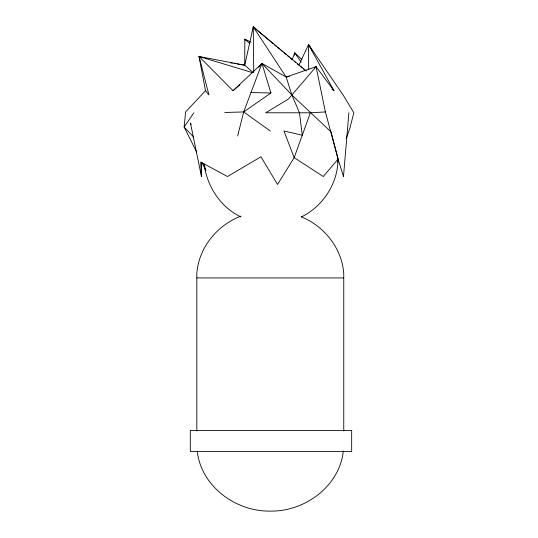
<?xml version="1.0" encoding="UTF-8"?>
<svg xmlns="http://www.w3.org/2000/svg" width="538" height="538" viewBox="0 0 538 538"><rect width="100%" height="100%" fill="white"/><g stroke="black" fill="none" stroke-linecap="round" stroke-linejoin="round"><path stroke-width="0.81" d="M253.142 72.495L244.729 65.219L244.81 39.146L250.816 42.045M191.198 124.534L190.465 123.074L201.454 176.545L201.602 162.348M294.515 55.246L294.683 52.764L302 59.684M306.102 70.868L253.23 26.9L244.729 65.219L199.033 56.49L233.035 90.693L261.972 63.477L286.162 77.035L316.075 66.705L325.396 111.938L338.079 159.046L343.473 176.545L348.906 112.785M343.331 450.871C339.693 486.251 304.696 511.772 270.291 511.1C235.886 511.772 200.882 486.251 197.244 450.871M237.668 135.939L243.68 111.938L261.972 63.477L291.838 94.95L331.058 131.904L338.079 159.046L323.298 176.545L294.172 157.641L283.923 130.983L302.269 135.213L299.484 112.785L291.838 94.95L286.162 77.035L253.23 26.9L253.734 72.173M292.208 59.812L294.683 52.764L301.213 62.213M337.729 162.274L338.57 159.914M346.129 138.683L349.767 128.468L353.87 112.785L343.083 94.95L308.583 44.641L298.832 65.219L297.548 64.143M325.396 111.938L310.359 112.785L294.172 157.641L277.554 184.447L260.93 156.787L227.493 176.545L200.687 162.052L201.454 176.545M193.888 112.785L184.131 127.008L196.713 152.146M331.906 89.254L333.957 90.693L316.075 66.705L288.388 99.079L265.691 112.785L310.359 112.785M258.677 67.29L261.972 63.477L270.923 92.987L243.68 111.938L224.77 112.482M252.941 72.771L199.033 56.49L205.482 90.693L185.623 111.938L184.131 127.008L193.808 137.23M233.035 90.693L239.941 84.796M314.838 67.761L316.075 66.705M301.381 216.935C322.914 206.491 338.039 183.276 337.965 159.268M240.91 216.128C217.076 225.166 198.529 247.937 196.821 273.687L196.821 431.025M286.162 77.035L289.383 76.463M196.821 277.931L343.755 277.931M251.004 92.529L270.923 92.987M230.701 62.899L232.355 63.168M234.003 63.444L235.657 63.719M237.305 63.988L244.729 65.219M301.186 216.787C324.333 226.074 342.067 248.536 343.755 273.687L343.755 431.025M240.896 216.935C220.735 207.345 207.406 186.955 204.232 165.126M243.68 111.938L270.311 130.983M300.143 66.261L302.114 67.815M303.425 68.857L306.055 70.935M273.143 43.632L253.23 26.9L253.929 28.42M274.427 44.708L276.35 46.329M277.635 47.411L279.565 49.025M280.849 50.108L282.78 51.729M284.064 52.805L285.987 54.425M287.272 55.508L289.202 57.122M290.486 58.205L292.41 59.826M294.34 61.44L295.624 62.522M249.76 43.652L244.81 39.146L246.048 40.276M205.482 90.693L208.932 94.95L199.033 56.49M308.671 69.678L308.583 44.641L312.544 51.076M308.583 44.641L333.957 90.693M201.891 162.496L205.967 170.633M203.774 163.565L205.718 169.847M343.439 174.89L343.473 176.545M351.67 430.42L190.311 430.42L190.311 451.429L351.67 451.429L351.67 430.42"/></g></svg>
